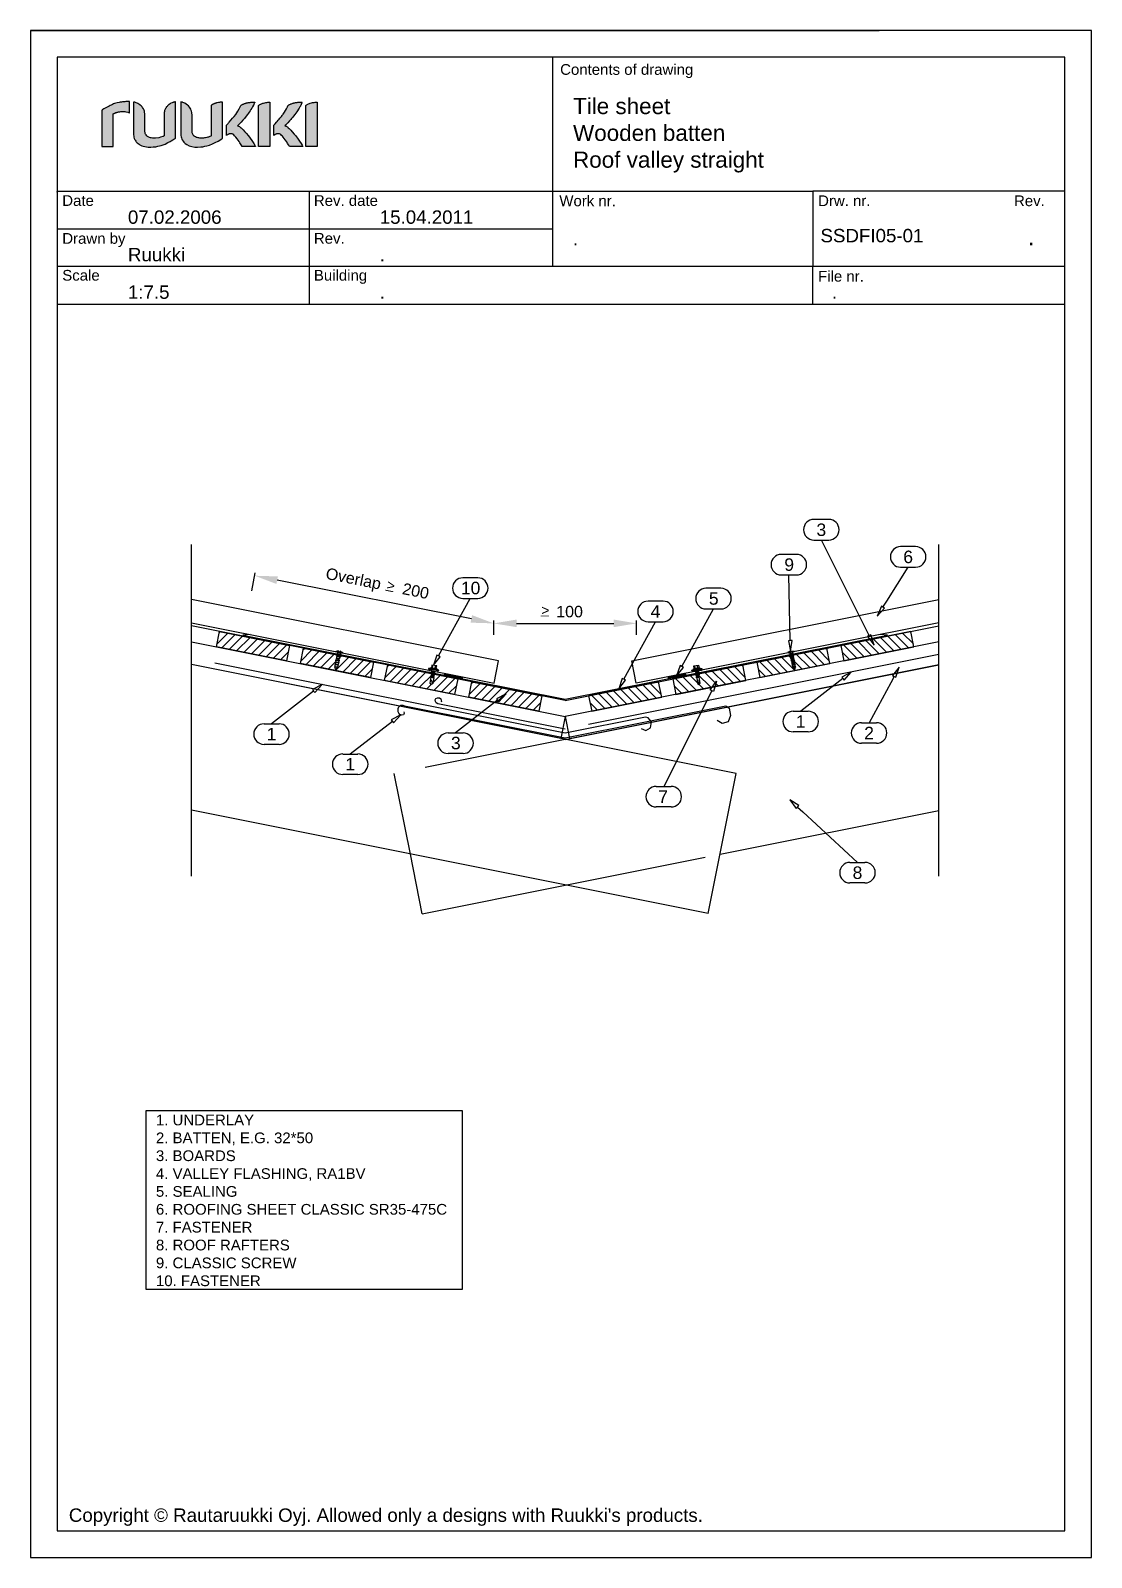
# Model space of a CAD drawing. Extents: x 2509 to 12199, y -2580 to 855.
# Drawn here: x 10714 to 12199, y -1282 to 855 of the extents above; entities that cross this region are included whole.
import ezdxf
from ezdxf.enums import TextEntityAlignment as Align

# ---------------------------------------------------------------- set-up
doc = ezdxf.new("R2010")
doc.units = 0
doc.header["$LTSCALE"] = 50
doc.header["$PDSIZE"] = 50
for name, pattern in [('KEEL', [1, 0.5, -0.5]), ('KL', [4, 2, -2]), ('PKL', [7, 3, -2, 0, -2])]:
    doc.linetypes.add(name, pattern=pattern)
doc.layers.get('0').update_dxf_attribs({"color": 1, "linetype": 'CONTINUOUS', "plot": 0})
doc.layers.add('MUOTO', color=3, linetype='CONTINUOUS')
doc.layers.add('RUUKKI', color=7, linetype='CONTINUOUS')
doc.styles.add('arial', font='ARIAL.TTF')

# ---------------------------------------------------------------- blocks, each defined once
blk = doc.blocks.new('A$C454D393C')
at = {"layer": 'RUUKKI', "color": 5}
for p, q in [((523, 191.6), (1046, 296.2)), ((739.7, 31), (1046, 92.2)), ((323, -52.4), (306.3, 31)), ((323, -52.4), (523, -12.4))]:
    blk.add_line(p, q, dxfattribs=at)
at = {"layer": 'RUUKKI', "color": 5, "linetype": 'KL', "ltscale": 2}
for p, q in [((523, 191.6), (283.8, 143.7)), ((306.3, 31), (283.8, 143.7)), ((523, -12.4), (739.7, 31))]:
    blk.add_line(p, q, dxfattribs=at)
blk = doc.blocks.new('A$C740C524E')
at = {"layer": 'RUUKKI', "color": 5}
for p, q in [((439.2, 196.1), (-323, 348.6)), ((400, 0), (439.2, 196.1)), ((400, 0), (-323, 144.6))]:
    blk.add_line(p, q, dxfattribs=at)
blk = doc.blocks.new('A$C3F064611')
at = {"layer": 'RUUKKI', "color": 5}
for p, q in [((523, 340.6), (0, 236)), ((6.2, 205.2), (523, 308.6)), ((0, 236), (6.2, 205.2))]:
    blk.add_line(p, q, dxfattribs=at)
blk = doc.blocks.new('A$C4900078B')
at = {"layer": 'RUUKKI', "color": 2}
for p, q in [((-135.1, 27), (-130.8, 48.6)), ((-130.8, 48.6), (-32.8, 29)), ((-37.1, 7.4), (-135.1, 27)), ((-32.8, 29), (-37.1, 7.4))]:
    blk.add_line(p, q, dxfattribs=at)
at = {"layer": 'RUUKKI', "color": 1}
for p, q in [((-134.3, 31), (-119.1, 46.3)), ((-131.2, 46.5), (-129.4, 48.3)), ((-127.5, 25.5), (-108.8, 44.2)), ((-117.2, 23.4), (-98.5, 42.1)), ((-106.9, 21.4), (-88.2, 40.1)), ((-96.6, 19.3), (-77.9, 38)), ((-86.3, 17.3), (-67.6, 35.9)), ((-75.9, 15.2), (-57.3, 33.9)), ((-65.6, 13.1), (-46.9, 31.8)), ((-55.3, 11.1), (-36.6, 29.8)), ((-45, 9), (-34.7, 19.3))]:
    blk.add_line(p, q, dxfattribs=at)
blk = doc.blocks.new('A$C5D5C637A')
at = {"layer": 'RUUKKI', "color": 3}
for p, q in [((-964.1, -126.2), (-974.1, -126.8)), ((-974.1, -126.8), (-523, -216.8)), ((-523, -216.8), (-71.9, -126.8)), ((-71.9, -126.8), (-81.9, -126.2))]:
    blk.add_line(p, q, dxfattribs=at)
blk = doc.blocks.new('A$C5463062A')
at = {"layer": 'RUUKKI', "color": 2}
for p, q in [((-756.6, 234.8), (-755.8, 237.3)), ((-755.8, 237.3), (-755.1, 238.3)), ((-755.1, 238.3), (-753.3, 239.4)), ((-753.3, 239.4), (-752.6, 239.7)), ((-752.6, 239.7), (-750.3, 239.5)), ((-750.3, 239.5), (-748, 238.6)), ((-748, 238.6), (-523, 193.6)), ((-523, 193.6), (-298, 238.6)), ((-298, 238.6), (-293.4, 235.3)), ((-293.4, 235.3), (-291.8, 225.1)), ((-757, 232.3), (-756.6, 234.8)), ((-756.7, 230.1), (-757, 232.3)), ((-755.8, 228.2), (-756.7, 230.1)), ((-754.3, 226.4), (-755.8, 228.2)), ((-751.9, 225.6), (-754.3, 226.4)), ((-749.5, 225.8), (-751.9, 225.6)), ((-748.8, 226.8), (-749.5, 225.8)), ((-749, 230.1), (-748.5, 228.4)), ((-748.5, 228.4), (-748.8, 226.8)), ((-303.2, 213.7), (-310.1, 218.2)), ((-295.1, 216.3), (-303.2, 213.7)), ((-291.8, 225.1), (-295.1, 216.3))]:
    blk.add_line(p, q, dxfattribs=at)
blk = doc.blocks.new('A$C60457305')
at = {"layer": 'RUUKKI', "color": 2, "linetype": 'KEEL', "ltscale": 20}
for p, q in [((522.9, 200.2), (0, 304.8)), ((635.4, 222.7), (522.9, 200.2)), ((639.3, 221.9), (635.4, 222.7)), ((643.7, 216.4), (639.3, 221.9)), ((642.5, 207.7), (643.7, 216.4)), ((629.1, 207), (635.8, 204.1)), ((635.8, 204.1), (642.5, 207.7))]:
    blk.add_line(p, q, dxfattribs=at)
blk = doc.blocks.new('A$C7653764A')
at = {"layer": 'RUUKKI', "color": 2, "linetype": 'KEEL', "ltscale": 20}
for p, q in [((1046, 310.3), (523.1, 205.7)), ((341, 246.8), (341.8, 249)), ((341.5, 244.6), (341, 246.8)), ((341, 246.8), (341, 246.8)), ((342.5, 242.9), (341.5, 244.6)), ((341.5, 244.6), (341.5, 244.6)), ((341.5, 244.6), (341.5, 244.6)), ((341.5, 244.6), (341.5, 244.6)), ((341.8, 249), (344.3, 250)), ((344.8, 241.4), (342.5, 242.9)), ((344.3, 250), (347, 249.8)), ((523.1, 205.7), (344.8, 241.4)), ((347, 249.8), (348.7, 248.2)), ((348.7, 248.2), (349.5, 246.4)), ((349.6, 244.8), (348.9, 244.3)), ((349.5, 246.4), (349.5, 246.4)), ((349.5, 246.4), (349.6, 244.8))]:
    blk.add_line(p, q, dxfattribs=at)
blk = doc.blocks.new('ruukki_dwg')
at = {"layer": 'RUUKKI'}
for points in [[(-27.9, 99.7), (-27.9, 57.3), (-14.6, 57.3), (-14.6, 95.4), (-14, 95.7), (-13.7, 95.9), (-13.4, 96), (-13.1, 96.2), (-12.8, 96.3), (-12.5, 96.4), (-12.1, 96.6), (-11.5, 96.8), (-11.1, 96.9), (-10.8, 97), (-10.4, 97.1), (-10.1, 97.2), (-9.8, 97.3), (-9.1, 97.5), (-8.4, 97.6), (-7.4, 97.8), (-6.7, 97.9), (-5.8, 98.1), (-4.9, 98.1), (-3.3, 98.1), (-1.1, 98), (0.3, 97.8), (2.3, 97.3), (3.8, 96.6), (4.2, 96.4), (4.3, 96.4), (4.4, 96.4), (4.4, 96.4), (4.4, 109.6), (4.2, 109.7), (3.9, 109.7), (3.7, 109.7), (2.4, 109.7), (1.3, 109.7), (0.1, 109.7), (-1, 109.6), (-2.1, 109.5), (-3.6, 109.4), (-5.1, 109.2), (-6.5, 109), (-7.8, 108.8), (-9.9, 108.3), (-11.5, 107.8), (-13, 107.3), (-14.2, 106.9), (-15.4, 106.4), (-16.9, 105.7), (-18.1, 105.2), (-19.4, 104.5), (-23, 102.6), (-25.5, 101.1), (-26.5, 100.5), (-27.3, 100), (-27.6, 99.9), (-27.9, 99.7)], [(9.1, 109.3), (9.1, 72.2), (9.1, 70.8), (9.3, 69.4), (9.6, 68.1), (10, 66.9), (10.3, 66.1), (10.7, 65.4), (11.1, 64.6), (11.8, 63.6), (12.3, 63), (13.4, 61.8), (14.3, 61), (15.6, 60.1), (16.6, 59.4), (18.1, 58.7), (18.9, 58.3), (20.4, 57.8), (22.1, 57.3), (24.2, 56.9), (26.3, 56.7), (29.3, 56.7), (32, 56.9), (35, 57.2), (37.3, 57.6), (41.4, 58.6), (45.8, 60.2), (49.1, 61.9), (51.7, 63.3), (53, 64), (54.8, 65.1), (56, 65.8), (56.9, 66.4), (57.6, 66.9), (57.8, 67), (57.8, 88.2), (57.8, 109.5), (57.1, 109.3), (56.5, 109.1), (55.8, 108.9), (55.5, 108.8), (54.8, 108.6), (53.9, 108.2), (52.7, 107.7), (51.6, 107), (50.5, 106.3), (49.9, 105.9), (49.2, 105.2), (48.7, 104.8), (48.1, 104.1), (47.6, 103.6), (47.2, 103.1), (46.9, 102.5), (46.5, 102), (46.3, 101.7), (45.9, 100.8), (45.3, 99.2), (45, 98.2), (44.8, 97.1), (44.6, 96), (44.6, 95.3), (44.6, 94.5), (44.6, 69.8), (43.4, 69.2), (42.1, 68.7), (40.4, 68.1), (38.4, 67.6), (34.6, 67.1), (33.3, 67.1), (31.3, 67.2), (29.8, 67.4), (28.7, 67.6), (27.7, 67.9), (26.7, 68.3), (25.4, 69), (24.6, 69.8), (23.7, 70.9), (23.2, 71.7), (22.8, 72.7), (22.5, 73.7), (22.4, 74.3), (22.3, 74.9), (22.3, 75.6), (22.3, 76.2), (22.3, 76.6), (22.3, 94.3), (22.2, 95.5), (22, 97.3), (21.7, 98.4), (21.3, 99.7), (20.6, 101.2), (19.6, 102.9), (19, 103.7), (18.6, 104.1), (17.9, 104.9), (16.9, 105.7), (16.4, 106.1), (15.3, 106.8), (14.1, 107.5), (13.2, 107.9), (12.3, 108.3), (11.4, 108.7), (10.7, 108.9), (10.1, 109.1), (9.7, 109.1), (9.4, 109.2), (9.1, 109.3)], [(64, 109.5), (64, 72.2), (64, 71.3), (64.1, 70.3), (64.4, 68.5), (64.8, 67.3), (65.2, 66.1), (65.8, 65), (66.7, 63.6), (67.7, 62.4), (69.2, 61), (71.2, 59.6), (73.8, 58.3), (77, 57.3), (80.3, 56.8), (83.6, 56.7), (87.5, 56.9), (89.9, 57.2), (92.2, 57.6), (94.3, 58.1), (95.9, 58.5), (97.4, 59), (101, 60.4), (104.3, 62), (107.6, 63.8), (110.6, 65.7), (112.6, 67), (112.6, 109.2), (112.2, 109.2), (111.7, 109.1), (111.2, 109.1), (110.8, 109.1), (110.1, 109), (109.1, 108.8), (108.6, 108.7), (108.1, 108.6), (106.5, 108.2), (105.8, 108.1), (105.1, 107.9), (104.5, 107.7), (104.2, 107.6), (104, 107.5), (103.4, 107.3), (103.1, 107.2), (102.6, 107), (102.2, 106.8), (101.7, 106.6), (100.8, 106.1), (100.3, 105.8), (100, 105.6), (99.7, 105.5), (99.5, 105.3), (99.5, 69.8), (98.9, 69.5), (98, 69.1), (97.3, 68.8), (96.3, 68.4), (95.6, 68.2), (94.6, 67.9), (92.9, 67.5), (91.9, 67.3), (90.7, 67.2), (89.8, 67.1), (88.5, 67.1), (87.2, 67.1), (86.2, 67.2), (85.3, 67.3), (84.4, 67.4), (83.3, 67.7), (82.3, 68), (81.2, 68.5), (80.5, 68.9), (79.8, 69.4), (79.5, 69.7), (78.8, 70.4), (78.4, 71), (78, 71.9), (77.7, 72.6), (77.5, 73.2), (77.3, 74.3), (77.2, 75.2), (77.2, 76.2), (77.2, 76.5), (77.2, 94.5), (77.1, 95.3), (77, 96.8), (76.6, 98.5), (76.3, 99.5), (75.8, 100.8), (75.2, 102), (74.3, 103.3), (73.2, 104.6), (72, 105.7), (70.5, 106.8), (69, 107.7), (67.8, 108.2), (66.6, 108.7), (66, 108.9), (65.3, 109.1), (64.3, 109.4), (64, 109.5)], [(117.3, 82.4), (118, 83.1), (119.1, 84.2), (119.7, 84.9), (120.6, 85.9), (122.5, 88), (124.5, 90.3), (126.3, 92.5), (128, 94.7), (130.5, 98.7), (132, 101.2), (132.9, 103), (133.5, 104.2), (134, 105.3), (134.3, 105.5), (134.8, 105.8), (135.3, 106), (135.9, 106.4), (136.4, 106.6), (137, 106.8), (137.6, 107.1), (138.3, 107.4), (138.7, 107.5), (139, 107.6), (139.5, 107.7), (139.9, 107.9), (140.3, 108), (140.8, 108.1), (141.2, 108.2), (141.7, 108.3), (142.7, 108.5), (143.4, 108.7), (144.2, 108.8), (144.9, 108.8), (145.6, 108.9), (146.3, 109), (148.5, 109.1), (149.8, 109.2), (150.1, 109.2), (150.3, 109.2), (150.3, 109), (150.2, 108.8), (150, 108.3), (149.6, 107.4), (149.3, 106.7), (149, 106), (148.8, 105.7), (147.6, 103.4), (146.8, 101.9), (145.8, 100.3), (145, 99), (143.9, 97.4), (143.1, 96.4), (141.9, 94.7), (139.2, 91.3), (138.1, 89.9), (137.4, 89.1), (136.4, 87.9), (134.3, 85.6), (133.2, 84.5), (132.2, 83.5), (130.8, 82.1), (130.2, 81.6), (130.6, 81.5), (131.4, 81.2), (131.7, 81), (132.4, 80.6), (133.4, 79.9), (134.2, 79.3), (134.4, 79.1), (135.6, 78), (136.6, 76.9), (138.7, 74.6), (140.3, 72.8), (142.9, 69.7), (144.8, 67.1), (146.8, 64.2), (149.1, 60.8), (149.4, 60.4), (150, 59.3), (150.4, 58.6), (150.9, 57.8), (151, 57.5), (151.1, 57.3), (135.7, 57.3), (134.4, 59.4), (132.9, 61.8), (132, 63.2), (129.7, 66.4), (128.3, 68.2), (126.8, 69.9), (125.7, 71), (124.9, 71.6), (124.4, 71.9), (124.1, 72), (123.9, 72.1), (123.8, 72.2), (123.5, 72.2), (123.2, 72.3), (123, 72.3), (122.8, 72.3), (122.6, 72.3), (122.1, 72.3), (121.9, 72.3), (121.6, 72.2), (121.1, 72.1), (120.8, 72), (120.5, 72), (120.4, 71.9), (120.1, 71.8), (119.8, 71.7), (119.6, 71.6), (119.3, 71.5), (119, 71.3), (118.8, 71.2), (118.5, 71), (118.3, 70.9), (117.8, 70.6), (117.8, 70.6), (117.7, 70.5), (117.5, 70.5), (117.3, 70.3), (117.3, 82.4)], [(154.5, 105.3), (155, 105.6), (155.6, 106), (156.2, 106.3), (156.8, 106.6), (157.2, 106.8), (158.7, 107.4), (159.6, 107.7), (160.5, 108), (161.9, 108.3), (163.1, 108.6), (164.2, 108.8), (165.4, 109), (166.6, 109.1), (167.1, 109.1), (167.7, 109.2), (167.7, 57.3), (154.5, 57.3), (154.5, 105.3)], [(172.4, 82.4), (173.8, 83.9), (175.4, 85.6), (176.3, 86.7), (177.5, 88), (178.6, 89.1), (179.6, 90.3), (180.5, 91.4), (181.3, 92.5), (182.1, 93.5), (182.7, 94.3), (183.2, 95), (184.8, 97.4), (186, 99.3), (187, 101.2), (188.3, 103.6), (188.8, 104.8), (189.1, 105.3), (189.2, 105.4), (189.5, 105.6), (189.7, 105.7), (190, 105.9), (190.5, 106.2), (191.2, 106.5), (191.7, 106.7), (192.3, 107), (193, 107.2), (193.7, 107.5), (194.5, 107.7), (194.9, 107.9), (195.4, 108), (195.8, 108.1), (196.3, 108.2), (196.8, 108.3), (197.8, 108.5), (198.5, 108.7), (199.6, 108.8), (200.3, 108.9), (201, 108.9), (201.4, 109), (202.4, 109), (203.6, 109.1), (204, 109.1), (204.8, 109.2), (205.2, 109.2), (205.4, 109.2), (205.3, 109), (205.3, 109), (205.2, 108.8), (205.1, 108.5), (205, 108.3), (204.9, 108), (204.8, 107.7), (204.7, 107.4), (204.5, 107.1), (204.4, 106.7), (204.2, 106.4), (203.7, 105.3), (203.5, 104.9), (203.3, 104.5), (203.1, 104.1), (203, 103.9), (202.8, 103.6), (202.4, 102.8), (202, 102.2), (201.3, 101), (200, 99), (199.2, 97.8), (198.2, 96.4), (196.9, 94.7), (195.5, 92.8), (194.3, 91.3), (193.1, 89.9), (192.1, 88.7), (190.8, 87.2), (188.8, 85.1), (187.8, 84), (186.3, 82.6), (185.8, 82.1), (185.3, 81.6), (186, 81.4), (186.6, 81.1), (187, 81), (187.5, 80.6), (188, 80.2), (188.6, 79.8), (189.2, 79.3), (190.1, 78.4), (192.1, 76.5), (193.8, 74.6), (196.1, 71.9), (197.9, 69.7), (200.7, 65.8), (202.4, 63.5), (204.2, 60.8), (205.3, 58.9), (206.2, 57.3), (190.8, 57.3), (189.9, 58.8), (188.5, 61), (187.4, 62.7), (185.8, 65.1), (184.4, 66.9), (183.4, 68.2), (182.4, 69.3), (181.3, 70.4), (180.4, 71.3), (179.8, 71.8), (179.2, 72), (178.6, 72.2), (178, 72.3), (177.6, 72.3), (176.9, 72.3), (176.4, 72.2), (175.7, 72), (175.1, 71.8), (174.7, 71.6), (174.1, 71.3), (173.5, 71), (173.1, 70.8), (172.7, 70.5), (172.4, 70.4), (172.4, 70.3), (172.4, 82.4)], [(209.6, 105.3), (210.1, 105.6), (210.7, 106), (211.3, 106.3), (211.9, 106.6), (212.8, 107), (213.8, 107.4), (214.7, 107.7), (216.3, 108.2), (217.6, 108.5), (219.3, 108.8), (220.5, 109), (221.5, 109.1), (222.4, 109.1), (222.8, 109.2), (222.8, 57.3), (209.6, 57.3), (209.6, 105.3)]]:
    blk.add_lwpolyline(points, dxfattribs=at)
blk = doc.blocks.new('ruukkidwg')
at = {"layer": 'MUOTO', "ltscale": 70, "xscale": 6.199999999999818, "yscale": 6.199999999999818, "zscale": 6.2}
blk.add_blockref('ruukki_dwg', (270, -306), dxfattribs=at)
blk = doc.blocks.new('A$C34496594')
at = {"layer": 'RUUKKI', "color": 7}
for p, q in [((-93.2, 313.8), (-523, 399.7)), ((-523, 367.1), (-99.5, 282.4)), ((-99.5, 282.4), (-93.2, 313.8))]:
    blk.add_line(p, q, dxfattribs=at)
blk = doc.blocks.new('A$C5AF53F58')
at = {"layer": 'RUUKKI', "color": 6}
for p, q in [((-345.5, 98.1), (-340.5, 123.1)), ((-38.1, 58.8), (-309.9, 113)), ((-6.8, 36.6), (-6.8, 56.5)), ((25.2, 52.5), (161.2, 52.5)), ((193.2, 36.6), (193.2, 56.5))]:
    blk.add_line(p, q, dxfattribs=at)
for points in [[(-308.9, 118.2), (-311, 107.7), (-341.3, 119.2)], [(-37.1, 64), (-39.2, 53.5), (-6.8, 52.5)], [(25.2, 57.8), (25.2, 47.2), (-6.8, 52.5)], [(161.2, 57.8), (161.2, 47.2), (193.2, 52.5)]]:
    blk.add_solid(points, dxfattribs=at)
at = {"layer": 'RUUKKI', "color": 2, "insert": (-170, 106.2), "char_height": 16, "attachment_point": 5, "rotation": 348.7215, "style": 'arial'}
blk.add_mtext('Overlap     200', dxfattribs=at)
at = {"layer": 'RUUKKI', "char_height": 14, "attachment_point": 1, "rotation": 348.7215, "style": 'arial'}
for s, insert, width in [('{\\C2;>}', (-154.9, 113.7), 111.682), ('{\\C2;_}', (-154.9, 116), 110.91)]:
    blk.add_mtext(s, dxfattribs=dict(at, insert=insert, width=width))
at = {"layer": 'RUUKKI', "char_height": 14, "attachment_point": 1, "style": 'arial'}
for s, insert, width in [('{\\C2;>}', (59.8, 78), 111.682), ('{\\C2;_}', (59.4, 80.2), 110.91)]:
    blk.add_mtext(s, dxfattribs=dict(at, insert=insert, width=width))
at = {"layer": 'RUUKKI', "color": 2, "insert": (93.2, 68.9), "char_height": 16, "attachment_point": 5, "style": 'arial'}
blk.add_mtext('  100', dxfattribs=at)
blk = doc.blocks.new('A$C739F5033')
at = {"layer": 'RUUKKI', "color": 1}
for p, q in [((44.8, 8.5), (44.5, 8.1)), ((53.4, 8.1), (44.5, 8.1)), ((44.5, 8.1), (44.5, 7.8)), ((44.5, 7.8), (44.5, 7.5)), ((44.5, 7.5), (44.6, 7.2)), ((44.6, 7.2), (44.9, 6.9)), ((45, 8.7), (44.8, 8.5)), ((44.9, 6.9), (45.1, 6.7)), ((45.4, 8.9), (45, 8.7)), ((45.1, 6.7), (45.3, 6.7)), ((46.4, 6.7), (45.2, 6.7)), ((45.3, 6.7), (45.5, 6.6)), ((67.8, 13.4), (45.4, 8.9)), ((45.5, 6.6), (45.7, 6.6)), ((45.7, 6.6), (45.8, 6.6)), ((45.8, 6.6), (68.2, 11)), ((60.4, 9.5), (48.3, 9.5)), ((67.4, 10.9), (55.3, 10.9)), ((69.3, 12.3), (62.3, 12.3)), ((68.2, 13.4), (67.8, 13.4)), ((68.6, 13.3), (68.2, 13.4)), ((68.2, 11), (68.5, 11.1)), ((68.5, 11.1), (68.9, 11.3)), ((68.9, 13.1), (68.6, 13.3)), ((69.1, 12.9), (68.9, 13.1)), ((68.9, 11.3), (69, 11.5)), ((69, 11.5), (69.2, 11.7)), ((69.3, 12.6), (69.1, 12.9)), ((69.2, 11.7), (69.3, 12)), ((69.3, 12.3), (69.3, 12.6)), ((69.3, 12), (69.3, 12.3))]:
    blk.add_line(p, q, dxfattribs=at)
blk = doc.blocks.new('A$C0A0272A6')
at = {"layer": 'RUUKKI', "color": 1}
for p, q in [((222.2, 6.8), (221.8, 9)), ((222.8, 3.8), (222.4, 6)), ((223.4, 0.8), (223, 3)), ((226, 7), (225.6, 9.2)), ((226.6, 4), (226.2, 6.2)), ((227.2, 1), (226.8, 3.2))]:
    blk.add_line(p, q, dxfattribs=at)
for points in [[(227.3, 13.8), (218.5, 12.1), (218.7, 11.1), (227.5, 12.9)], [(221, 9.4), (221.6, 9), (225.8, 9.2), (226.3, 9.6), (225.6, 10), (221.4, 9.8)], [(221.6, 6.4), (222.2, 6), (226.4, 6.2), (226.9, 6.7), (226.2, 7), (222, 6.8)], [(222.2, 3.4), (222.8, 3), (227, 3.2), (227.5, 3.7), (226.8, 4), (222.6, 3.8)], [(222.8, 0.4), (223.4, 0), (227.6, 0.2), (228.1, 0.7), (227.4, 1.1), (223.2, 0.8)], [(223.4, -2.6), (224, -3), (228.2, -2.8), (228.7, -2.3), (228, -1.9), (223.8, -2.2)], [(224, -5.6), (224.6, -6), (228.8, -5.7), (229.3, -5.3), (228.6, -4.9), (224.4, -5.2)], [(224.6, -8.6), (225.1, -9), (229.3, -8.7), (229.8, -8.3), (229.1, -7.9), (225, -8.1)], [(226.7, -11.5), (227.1, -11.8), (228.4, -11.7), (228.8, -11.4), (228.3, -11.1), (227, -11.2)]]:
    blk.add_lwpolyline(points, close=True, dxfattribs=at)
for points in [[(219.7, 12.3, -0.08871), (221.9, 13.4), (222.2, 12.8)], [(221.6, 9.8), (221.4, 10.6, 0.414214), (220.3, 11.4)], [(223.6, 13.1), (223.7, 13.8, -0.08871), (226.2, 13.6, -0.082321)], [(225.4, 10), (225.2, 11.4, -0.414214), (226, 12.6)], [(224.7, -6), (224.9, -6.8, 0.035659), (225.3, -8.1, 0.035659)], [(225.6, -8.9, 0.053388), (226.7, -10.8), (227, -11.2)], [(228.3, -11.1), (228.5, -10.4, 0.041911), (228.8, -8.8)], [(228.8, -7.9, 0.048189), (228.6, -6), (228.6, -5.7)]]:
    blk.add_lwpolyline(points, format="xyb", dxfattribs=at)
for points in [[(223, 2.9), (223, 3)], [(223.6, 0), (224, -2.2)], [(226.8, 3.2), (226.8, 3.1)], [(227.8, -1.9), (227.4, 0.2)], [(224.2, -3), (224.6, -5.1)], [(224.7, -6), (224.9, -6.8)], [(227.4, -11.7), (228, -12.5)], [(228.4, -4.9), (228, -2.8)], [(228, -12.5), (228.2, -11.7)], [(228.6, -6), (228.6, -5.7)]]:
    blk.add_lwpolyline(points, dxfattribs=at)
blk = doc.blocks.new('A$C6577715D')
at = {"layer": 'RUUKKI', "color": 1}
for p, q in [((36.3, 1.2), (30.9, 1.2)), ((36.4, 1.9), (37, 5.7)), ((45.2, -1), (40.1, 0.6)), ((40.2, 1.3), (40.8, 5.1)), ((34.6, -9.9), (34.7, -9.1)), ((34.8, -8.4), (34.9, -7.6)), ((35.1, -6.9), (35.2, -6.1)), ((35.3, -5.4), (35.4, -4.6)), ((35.5, -3.9), (35.6, -3.1)), ((35.7, -2.4), (35.8, -2.2)), ((38.3, -11), (38.4, -10.3)), ((38.5, -9.5), (38.6, -8.7)), ((38.7, -8), (38.9, -7.2)), ((39, -6.5), (39.1, -5.7)), ((39.2, -5), (39.3, -4.2)), ((39.4, -3.5), (39.5, -2.8))]:
    blk.add_line(p, q, dxfattribs=at)
for points in [[(45.1, -1.7), (45.2, -1), (30.9, 1.2), (30.8, 0.5)], [(44.1, -3.5), (44.3, -1.6), (31.5, 0.4), (31.3, -1.5)], [(42.7, 0.2), (42.8, 0.9), (33.8, 2.3), (33.7, 1.6)], [(41.7, 1.1), (42.3, 4.9), (35.5, 5.9), (34.9, 2.2)], [(38.7, -11.5), (38.3, -11), (34.6, -9.9), (34, -10.1), (34.5, -10.7), (38.2, -11.8)], [(38.9, -10), (38.5, -9.5), (34.8, -8.4), (34.3, -8.6), (34.7, -9.1), (38.4, -10.3)], [(39.1, -8.5), (38.7, -8), (35.1, -6.9), (34.5, -7.1), (34.9, -7.6), (38.6, -8.7)], [(39.4, -7), (39, -6.5), (35.3, -5.4), (34.7, -5.6), (35.2, -6.1), (38.9, -7.2)], [(39.6, -5.5), (39.2, -5), (35.5, -3.9), (34.9, -4.1), (35.4, -4.6), (39.1, -5.7)], [(39.8, -4), (39.4, -3.5), (35.7, -2.4), (35.2, -2.6), (35.6, -3.1), (39.3, -4.2)]]:
    blk.add_lwpolyline(points, close=True, dxfattribs=at)
for points in [[(38.2, -11.8), (36.9, -19.7), (34.8, -21.3), (33.2, -19.1), (34.5, -10.7)], [(33.6, -16.5), (34.3, -14.7), (35.2, -15.7), (35.8, -19.8), (36.8, -19.8)], [(34.6, -9.9), (34.6, -9.8)], [(38.3, -10.9), (38.3, -11)]]:
    blk.add_lwpolyline(points, dxfattribs=at)

msp = doc.modelspace()

# ---------------------------------------------------------------- hatches: boundary and pattern name
at = {"layer": 'RUUKKI'}
h = msp.add_hatch(color=256, dxfattribs=at)
h.paths.add_polyline_path([(10813.7, 743.5), (10813.7, 692.5), (10829.6, 692.5), (10829.6, 738.4), (10830.3, 738.7), (10830.7, 738.9), (10831.1, 739.1), (10831.5, 739.2), (10831.8, 739.4), (10832.2, 739.6), (10832.6, 739.7), (10833.4, 740), (10833.8, 740.1), (10834.3, 740.3), (10834.7, 740.4), (10835.1, 740.5), (10835.5, 740.6), (10836.3, 740.8), (10837.1, 741), (10838.3, 741.3), (10839.1, 741.4), (10840.3, 741.5), (10841.3, 741.6), (10843.2, 741.6), (10845.8, 741.5), (10847.5, 741.3), (10850, 740.6), (10851.8, 739.8), (10852.3, 739.5), (10852.4, 739.5), (10852.5, 739.5), (10852.5, 739.5), (10852.5, 755.4), (10852.2, 755.5), (10851.9, 755.5), (10851.6, 755.5), (10850.1, 755.5), (10848.7, 755.5), (10847.4, 755.5), (10846, 755.4), (10844.7, 755.3), (10842.9, 755.2), (10841.1, 754.9), (10839.4, 754.7), (10837.8, 754.4), (10835.3, 753.8), (10833.4, 753.2), (10831.5, 752.6), (10830.2, 752.1), (10828.7, 751.6), (10826.9, 750.8), (10825.5, 750.1), (10823.8, 749.3), (10819.6, 746.9), (10816.5, 745.2), (10815.3, 744.5), (10814.3, 743.9), (10814, 743.7)])
h.paths.add_polyline_path([(10858.1, 755), (10858.1, 710.5), (10858.2, 708.7), (10858.4, 707.1), (10858.8, 705.5), (10859.2, 704), (10859.6, 703.1), (10860.1, 702.2), (10860.5, 701.3), (10861.4, 700.1), (10862, 699.4), (10863.3, 697.9), (10864.4, 697), (10865.9, 695.8), (10867.2, 695.1), (10869, 694.2), (10869.9, 693.8), (10871.8, 693.1), (10873.7, 692.6), (10876.2, 692.1), (10878.8, 691.8), (10882.4, 691.8), (10885.7, 692), (10889.3, 692.4), (10892.1, 692.9), (10897, 694.1), (10902.2, 696.1), (10906.2, 698), (10909.3, 699.7), (10910.9, 700.6), (10913.1, 701.9), (10914.5, 702.8), (10915.6, 703.5), (10916.4, 704), (10916.7, 704.2), (10916.7, 729.7), (10916.7, 755.2), (10915.9, 755), (10915.1, 754.8), (10914.3, 754.6), (10913.9, 754.4), (10913.1, 754.2), (10912, 753.7), (10910.6, 753.1), (10909.2, 752.3), (10907.9, 751.4), (10907.3, 750.9), (10906.4, 750.2), (10905.8, 749.6), (10905, 748.8), (10904.5, 748.2), (10904, 747.6), (10903.6, 746.9), (10903.1, 746.2), (10902.9, 745.9), (10902.4, 744.8), (10901.6, 742.9), (10901.3, 741.7), (10901, 740.4), (10900.9, 739.1), (10900.8, 738.2), (10900.8, 737.2), (10900.8, 707.5), (10899.4, 706.8), (10897.8, 706.2), (10895.8, 705.5), (10893.3, 704.9), (10888.8, 704.3), (10887.2, 704.3), (10884.8, 704.4), (10883, 704.6), (10881.7, 704.9), (10880.5, 705.3), (10879.3, 705.7), (10877.8, 706.6), (10876.7, 707.5), (10875.7, 708.8), (10875.1, 709.9), (10874.6, 711), (10874.3, 712.3), (10874.2, 713), (10874.1, 713.7), (10874, 714.5), (10874, 715.3), (10874, 715.7), (10874, 737), (10873.9, 738.4), (10873.6, 740.6), (10873.3, 741.9), (10872.8, 743.5), (10872, 745.3), (10870.8, 747.3), (10870, 748.3), (10869.5, 748.8), (10868.7, 749.7), (10867.5, 750.7), (10866.9, 751.2), (10865.6, 752.1), (10864.2, 752.9), (10863.1, 753.4), (10862, 753.9), (10860.9, 754.3), (10860.1, 754.5), (10859.3, 754.7), (10858.9, 754.8), (10858.5, 754.9)])
h.paths.add_polyline_path([(10924.1, 755.2), (10924.1, 710.5), (10924.1, 709.3), (10924.2, 708.2), (10924.6, 706), (10925.1, 704.5), (10925.6, 703.1), (10926.3, 701.8), (10927.4, 700.1), (10928.6, 698.6), (10930.4, 697), (10932.8, 695.3), (10935.9, 693.8), (10939.7, 692.6), (10943.8, 691.9), (10947.8, 691.8), (10952.4, 692.1), (10955.3, 692.4), (10958.1, 692.9), (10960.6, 693.4), (10962.5, 694), (10964.4, 694.6), (10968.6, 696.2), (10972.6, 698.2), (10976.6, 700.4), (10980.2, 702.6), (10982.6, 704.2), (10982.6, 754.9), (10982, 754.9), (10981.5, 754.8), (10980.8, 754.8), (10980.5, 754.7), (10979.5, 754.6), (10978.4, 754.4), (10977.8, 754.3), (10977.1, 754.2), (10975.2, 753.8), (10974.4, 753.6), (10973.6, 753.3), (10972.9, 753.1), (10972.5, 753), (10972.2, 752.9), (10971.5, 752.6), (10971.2, 752.5), (10970.6, 752.3), (10970, 752), (10969.5, 751.8), (10968.3, 751.2), (10967.8, 750.9), (10967.4, 750.6), (10967.1, 750.4), (10966.8, 750.2), (10966.8, 707.5), (10966.1, 707.2), (10965, 706.7), (10964.2, 706.3), (10963, 705.9), (10962.2, 705.6), (10961, 705.3), (10958.9, 704.8), (10957.7, 704.6), (10956.2, 704.4), (10955.1, 704.3), (10953.6, 704.3), (10952, 704.3), (10950.8, 704.4), (10949.7, 704.5), (10948.7, 704.7), (10947.4, 705), (10946.2, 705.4), (10944.8, 706), (10944, 706.4), (10943.1, 707.1), (10942.7, 707.5), (10942, 708.3), (10941.5, 709), (10941, 710.1), (10940.6, 711), (10940.4, 711.6), (10940.2, 712.9), (10940, 714), (10940, 715.2), (10940, 715.6), (10940, 737.2), (10939.9, 738.2), (10939.8, 740), (10939.3, 742.1), (10939, 743.3), (10938.4, 744.8), (10937.6, 746.2), (10936.5, 747.9), (10935.3, 749.3), (10933.8, 750.7), (10931.9, 752.1), (10930.2, 753.1), (10928.8, 753.7), (10927.3, 754.3), (10926.5, 754.6), (10925.7, 754.8), (10924.5, 755.1)])
h.paths.add_polyline_path([(10988.3, 722.7), (10989.1, 723.5), (10990.3, 724.9), (10991.1, 725.7), (10992.2, 726.9), (10994.4, 729.4), (10996.9, 732.2), (10999, 734.8), (11001.1, 737.5), (11004.1, 742.2), (11005.9, 745.3), (11007, 747.5), (11007.7, 748.9), (11008.3, 750.2), (11008.7, 750.5), (11009.2, 750.8), (11009.8, 751.1), (11010.6, 751.5), (11011.2, 751.8), (11011.9, 752.1), (11012.6, 752.4), (11013.5, 752.7), (11013.9, 752.8), (11014.4, 753), (11014.8, 753.2), (11015.3, 753.3), (11015.9, 753.5), (11016.4, 753.6), (11017, 753.7), (11017.6, 753.9), (11018.8, 754.1), (11019.6, 754.3), (11020.5, 754.4), (11021.4, 754.5), (11022.2, 754.6), (11023.1, 754.6), (11025.7, 754.8), (11027.3, 754.9), (11027.6, 754.9), (11027.9, 754.9), (11027.8, 754.6), (11027.8, 754.4), (11027.5, 753.8), (11027.1, 752.7), (11026.7, 751.9), (11026.3, 751.1), (11026.1, 750.6), (11024.7, 747.9), (11023.7, 746.2), (11022.5, 744.2), (11021.5, 742.6), (11020.2, 740.8), (11019.3, 739.5), (11017.8, 737.5), (11014.6, 733.4), (11013.2, 731.7), (11012.4, 730.7), (11011.2, 729.3), (11008.6, 726.6), (11007.3, 725.3), (11006.2, 724.1), (11004.4, 722.4), (11003.8, 721.7), (11004.2, 721.6), (11005.2, 721.3), (11005.6, 721.1), (11006.4, 720.6), (11007.5, 719.7), (11008.5, 718.9), (11008.8, 718.7), (11010.2, 717.4), (11011.4, 716.1), (11014, 713.4), (11015.9, 711.2), (11018.9, 707.4), (11021.3, 704.2), (11023.7, 700.8), (11026.5, 696.7), (11026.8, 696.2), (11027.6, 694.9), (11028, 694.1), (11028.6, 693.1), (11028.7, 692.8), (11028.9, 692.5), (11010.3, 692.5), (11008.8, 695.1), (11007, 697.9), (11005.9, 699.6), (11003.1, 703.5), (11001.5, 705.6), (10999.7, 707.6), (10998.3, 708.9), (10997.4, 709.7), (10996.7, 710.1), (10996.4, 710.2), (10996.1, 710.3), (10996, 710.4), (10995.7, 710.5), (10995.4, 710.5), (10995, 710.5), (10994.9, 710.5), (10994.5, 710.5), (10994, 710.5), (10993.7, 710.5), (10993.4, 710.5), (10992.8, 710.3), (10992.4, 710.3), (10992.1, 710.1), (10991.9, 710.1), (10991.6, 709.9), (10991.2, 709.8), (10991, 709.7), (10990.7, 709.5), (10990.3, 709.4), (10990, 709.2), (10989.7, 709), (10989.4, 708.9), (10988.9, 708.6), (10988.6, 708.4), (10988.5, 708.3), (10988.3, 708.2)])
h.paths.add_polyline_path([(11032.9, 750.2), (11033.6, 750.6), (11034.3, 751.1), (11034.9, 751.4), (11035.7, 751.8), (11036.2, 752), (11038, 752.8), (11039, 753.1), (11040.2, 753.5), (11041.8, 753.9), (11043.3, 754.2), (11044.5, 754.4), (11046.1, 754.6), (11047.5, 754.8), (11048.1, 754.8), (11048.8, 754.9), (11048.8, 692.5), (11032.9, 692.5)])
h.paths.add_polyline_path([(11054.4, 722.7), (11056.2, 724.5), (11058, 726.5), (11059.2, 727.8), (11060.6, 729.4), (11061.9, 730.8), (11063.1, 732.2), (11064.2, 733.6), (11065.2, 734.8), (11066.1, 736), (11066.9, 737), (11067.5, 737.9), (11069.4, 740.7), (11070.8, 743), (11072, 745.3), (11073.5, 748.2), (11074.2, 749.6), (11074.5, 750.2), (11074.7, 750.3), (11075.1, 750.6), (11075.2, 750.7), (11075.6, 750.9), (11076.2, 751.2), (11077.1, 751.7), (11077.7, 751.9), (11078.4, 752.2), (11079.2, 752.5), (11080.1, 752.8), (11081, 753.2), (11081.5, 753.3), (11082.1, 753.5), (11082.6, 753.6), (11083.2, 753.7), (11083.8, 753.9), (11085, 754.1), (11085.8, 754.3), (11087.1, 754.4), (11088, 754.5), (11088.8, 754.6), (11089.3, 754.6), (11090.5, 754.7), (11091.9, 754.8), (11092.5, 754.8), (11093.4, 754.9), (11093.8, 754.9), (11094.1, 754.9), (11094, 754.6), (11093.9, 754.4), (11093.8, 754.1), (11093.7, 753.8), (11093.5, 753.5), (11093.4, 753.1), (11093.2, 752.7), (11093.1, 752.4), (11092.9, 751.9), (11092.7, 751.5), (11092, 750.2), (11091.8, 749.8), (11091.6, 749.3), (11091.4, 748.8), (11091.2, 748.5), (11091, 748.2), (11090.5, 747.2), (11090.1, 746.5), (11089.2, 745), (11087.6, 742.6), (11086.7, 741.2), (11085.4, 739.5), (11084, 737.5), (11082.2, 735.1), (11080.7, 733.4), (11079.4, 731.7), (11078.1, 730.2), (11076.6, 728.5), (11074.2, 725.9), (11072.9, 724.7), (11071.2, 723), (11070.6, 722.4), (11069.9, 721.7), (11070.7, 721.5), (11071.5, 721.2), (11072, 721), (11072.6, 720.6), (11073.2, 720.1), (11073.9, 719.5), (11074.7, 718.9), (11075.8, 717.9), (11078.1, 715.6), (11080.2, 713.4), (11083, 710.1), (11085.1, 707.4), (11088.5, 702.8), (11090.5, 699.9), (11092.6, 696.7), (11094, 694.5), (11095.1, 692.5), (11076.5, 692.5), (11075.5, 694.3), (11073.8, 696.9), (11072.4, 699), (11070.5, 701.8), (11068.9, 704), (11067.7, 705.6), (11066.5, 706.9), (11065.2, 708.3), (11064.1, 709.3), (11063.3, 709.9), (11062.6, 710.2), (11061.9, 710.5), (11061.2, 710.5), (11060.7, 710.5), (11059.9, 710.5), (11059.3, 710.4), (11058.5, 710.2), (11057.7, 709.9), (11057.2, 709.7), (11056.5, 709.4), (11055.8, 709), (11055.3, 708.7), (11054.8, 708.4), (11054.5, 708.2), (11054.4, 708.2)])
h.paths.add_polyline_path([(11099.2, 750.2), (11099.8, 750.6), (11100.5, 751.1), (11101.2, 751.4), (11101.9, 751.8), (11103, 752.3), (11104.3, 752.8), (11105.3, 753.1), (11107.2, 753.7), (11108.8, 754), (11110.8, 754.4), (11112.3, 754.6), (11113.5, 754.8), (11114.6, 754.8), (11115.1, 754.9), (11115.1, 692.5), (11099.2, 692.5)])

# ---------------------------------------------------------------- linework, layer by layer
at = {"color": 2}
msp.add_line((10714, 855), (11902, 855), dxfattribs=at)
at = {"layer": 'RUUKKI', "color": 2}
for p, q in [((10751.5, 630), (11809, 630)), ((11104, 630), (11104, 471.9)), ((11445.3, 525), (11445.3, 630)), ((10751.5, 577.5), (11445.3, 577.5)), ((10751.5, 525), (11809, 525)), ((10751.5, 471.9), (12161.5, 471.9))]:
    msp.add_line(p, q, dxfattribs=at)
at = {"layer": 'RUUKKI', "color": 1}
for p, q in [((11831.4, 170.6), (11810.4, 170.6)), ((11810.4, 141.8), (11820.9, 141.8)), ((11887.9, 8.1), (11820.9, 141.8)), ((11820.9, 141.8), (11831.4, 141.8)), ((11952.9, 132.6), (11931.9, 132.6)), ((11785.9, 121.7), (11764.9, 121.7)), ((11340, 88.9), (11319, 88.9)), ((11764.9, 93), (11775.4, 93)), ((11777.5, 1.1), (11775.4, 93)), ((11775.4, 93), (11785.9, 93)), ((11912.6, 56.3), (11942.4, 103.9)), ((11931.9, 103.9), (11942.4, 103.9)), ((11942.4, 103.9), (11952.9, 103.9)), ((11680.4, 74.2), (11659.4, 74.2)), ((11285.2, -20.4), (11329.5, 60.1)), ((11319, 60.1), (11329.5, 60.1)), ((11329.5, 60.1), (11340, 60.1)), ((11599.3, 56.1), (11578.3, 56.1)), ((11625.6, -35.1), (11669.9, 45.4)), ((11659.4, 45.4), (11669.9, 45.4)), ((11669.9, 45.4), (11680.4, 45.4)), ((11904.9, 49.1), (11899.2, 35.2)), ((11899.2, 35.2), (11909.3, 46.3)), ((11907.2, 47.9), (11904.9, 49.1)), ((11907.2, 47.9), (11912.6, 56.3)), ((11909.3, 46.3), (11907.2, 47.9)), ((11544.5, -53.1), (11588.8, 27.4)), ((11578.3, 27.4), (11588.8, 27.4)), ((11588.8, 27.4), (11599.3, 27.4)), ((11777.5, 1.1), (11774.9, 0.8)), ((11774.9, 0.8), (11777.8, -13.9)), ((11780.1, 0.9), (11777.5, 1.1)), ((11777.8, -13.9), (11780.1, 0.9)), ((11887.9, 8.1), (11885.7, 6.7)), ((11885.7, 6.7), (11894.7, -5.3)), ((11890.4, 9.1), (11887.9, 8.1)), ((11894.7, -5.3), (11890.4, 9.1)), ((11282.8, -19.4), (11278, -33.6)), ((11285.2, -20.4), (11282.8, -19.4)), ((11287.4, -21.9), (11285.2, -20.4)), ((11278, -33.6), (11287.4, -21.9)), ((11623.2, -34), (11618.4, -48.2)), ((11618.4, -48.2), (11627.8, -36.6)), ((11625.6, -35.1), (11623.2, -34)), ((11627.8, -36.6), (11625.6, -35.1)), ((11930, -36.1), (11920.7, -47.8)), ((11925.3, -50.3), (11930, -36.1)), ((11122.1, -60.6), (11108.8, -67.6)), ((11112, -71.7), (11122.1, -60.6)), ((11542.1, -52.1), (11537.3, -66.3)), ((11537.3, -66.3), (11546.7, -54.6)), ((11544.5, -53.1), (11542.1, -52.1)), ((11546.7, -54.6), (11544.5, -53.1)), ((11665.1, -68.1), (11674.1, -56)), ((11674.1, -56), (11669.8, -70.4)), ((11850.9, -52.2), (11792, -98)), ((11862.8, -43), (11849.5, -50)), ((11849.5, -50), (11850.9, -52.2)), ((11850.9, -52.2), (11852.7, -54.2)), ((11852.7, -54.2), (11862.8, -43)), ((11918.1, -58), (11887.7, -113.9)), ((11922.9, -49.3), (11918.1, -58)), ((11920.7, -47.8), (11922.9, -49.3)), ((11922.9, -49.3), (11925.3, -50.3)), ((11110.2, -69.8), (11051.3, -115.5)), ((11108.8, -67.6), (11110.2, -69.8)), ((11110.2, -69.8), (11112, -71.7)), ((11367.8, -82.6), (11308.9, -128.3)), ((11379.7, -73.4), (11366.4, -80.4)), ((11366.4, -80.4), (11367.8, -82.6)), ((11367.8, -82.6), (11369.6, -84.5)), ((11369.6, -84.5), (11379.7, -73.4)), ((11667.4, -69.4), (11600.3, -203.2)), ((11667.4, -69.4), (11665.1, -68.1)), ((11669.8, -70.4), (11667.4, -69.4)), ((11232.3, -102.9), (11219, -109.9)), ((11222.2, -114), (11232.3, -102.9)), ((11781.5, -98), (11792, -98)), ((11792, -98), (11802.5, -98)), ((11040.8, -115.5), (11051.3, -115.5)), ((11051.3, -115.5), (11061.8, -115.5)), ((11220.5, -112.1), (11161.5, -157.8)), ((11219, -109.9), (11220.5, -112.1)), ((11220.5, -112.1), (11222.2, -114)), ((11802.5, -126.7), (11781.5, -126.7)), ((11877.2, -113.9), (11887.7, -113.9)), ((11887.7, -113.9), (11898.2, -113.9)), ((11061.8, -144.3), (11040.8, -144.3)), ((11298.4, -128.3), (11308.9, -128.3)), ((11308.9, -128.3), (11319.4, -128.3)), ((11898.2, -142.6), (11877.2, -142.6)), ((11151, -157.8), (11161.5, -157.8)), ((11161.5, -157.8), (11172, -157.8)), ((11319.4, -157), (11298.4, -157)), ((11172, -186.5), (11151, -186.5)), ((11589.8, -203.2), (11600.3, -203.2)), ((11600.3, -203.2), (11610.8, -203.2)), ((11610.8, -231.9), (11589.8, -231.9)), ((11789.2, -230), (11776.6, -221.9)), ((11776.6, -221.9), (11785.7, -233.9)), ((11785.7, -233.9), (11787.6, -232.1)), ((11787.6, -232.1), (11789.2, -230)), ((11787.6, -232.1), (11795, -238.9)), ((11795, -238.9), (11871.5, -309.5)), ((11861, -309.5), (11871.5, -309.5)), ((11871.5, -309.5), (11882, -309.5)), ((11882, -338.3), (11861, -338.3))]:
    msp.add_line(p, q, dxfattribs=at)
at = {"layer": 'RUUKKI', "color": 1, "linetype": 'PKL', "ltscale": 10}
for p, q in [((10939.4, -328.9), (10939.4, 135.6)), ((11985.4, -328.9), (11985.4, 135.6))]:
    msp.add_line(p, q, dxfattribs=at)
at = {"layer": 'RUUKKI', "color": 5}
for q in [(10939.4, 21.8), (11985.4, 21.8)]:
    msp.add_line((11462.4, -82.8), q, dxfattribs=at)
at = {"layer": 'RUUKKI', "color": 2}
for points in [[(10714, -1282.5), (12199, -1282.5), (12199, 855), (10714, 855)], [(10751.5, -1245), (12161.5, -1245), (12161.5, 817.5), (10751.5, 817.5)], [(11809, 630), (11809, 525), (12161.5, 525), (12161.5, 630)]]:
    msp.add_lwpolyline(points, close=True, dxfattribs=at)
for points in [[(11445.3, 630), (11445.3, 817.5)], [(11809, 471.9), (11809, 525)]]:
    msp.add_lwpolyline(points, dxfattribs=at)
at = {"layer": 'RUUKKI', "color": 5}
msp.add_lwpolyline([(10875.9, -656.8), (11318.3, -656.8), (11318.3, -907.2), (10875.9, -907.2)], close=True, dxfattribs=at)
at = {"layer": 'RUUKKI', "color": 1}
for centre, start, end in [((11810.4, 156.2), 90, 270), ((11831.4, 156.2), 270, 90), ((11931.9, 118.2), 90, 270), ((11952.9, 118.2), 270, 90), ((11764.9, 107.3), 90, 270), ((11785.9, 107.3), 270, 90), ((11319, 74.5), 90, 270), ((11340, 74.5), 270, 90), ((11659.4, 59.8), 90, 270), ((11680.4, 59.8), 270, 90), ((11578.3, 41.8), 90, 270), ((11599.3, 41.8), 270, 90), ((11781.5, -112.3), 90, 270), ((11802.5, -112.3), 270, 90), ((11040.8, -129.9), 90, 270), ((11061.8, -129.9), 270, 90), ((11877.2, -128.3), 90, 270), ((11898.2, -128.3), 270, 90), ((11298.4, -142.7), 90, 270), ((11319.4, -142.7), 270, 90), ((11151, -172.1), 90, 270), ((11172, -172.1), 270, 90), ((11589.8, -217.5), 90, 270), ((11610.8, -217.5), 270, 90), ((11861, -323.9), 90, 270), ((11882, -323.9), 270, 90)]:
    msp.add_arc(centre, 14.4, start, end, dxfattribs=at)
at = {"layer": 'RUUKKI', "color": 2}
msp.add_point((10751.5, 629.1), dxfattribs=at)

# ---------------------------------------------------------------- block references
at = {"layer": 'RUUKKI', "xscale": 0.1938907669391483, "yscale": 0.1938907669100445, "zscale": 0.1938907669355744}
msp.add_blockref('ruukkidwg', (10794.9, 683), dxfattribs=at)
at = {"layer": 'RUUKKI'}
for name, p in [('A$C5AF53F58', (11369.1, -27.4)), ('A$C34496594', (11462.4, -341.2)), ('A$C6577715D', (11240.2, -39.3))]:
    msp.add_blockref(name, p, dxfattribs=at)
at = {"layer": 'RUUKKI', "xscale": -1}
for name, p in [('A$C34496594', (11462.4, -341.2)), ('A$C6577715D', (11684.6, -39.3))]:
    msp.add_blockref(name, p, dxfattribs=at)
at = {"layer": 'RUUKKI', "color": 0}
for name, p in [('A$C4900078B', (11109.4, -34.7)), ('A$C5D5C637A', (11985.4, 135.6)), ('A$C4900078B', (11227, -58.2)), ('A$C7653764A', (10939.4, -328.9)), ('A$C3F064611', (11462.4, -341.2)), ('A$C60457305', (10939.4, -328.9)), ('A$C740C524E', (11262.4, -381.2)), ('A$C4900078B', (11344.7, -81.7)), ('A$C454D393C', (10939.4, -328.9)), ('A$C4900078B', (11462.4, -105.3)), ('A$C5463062A', (11985.4, -328.9))]:
    msp.add_blockref(name, p, dxfattribs=at)
at = {"layer": 'RUUKKI', "color": 0, "xscale": -1}
for name, p in [('A$C4900078B', (11815.4, -34.7)), ('A$C3F064611', (11462.4, -341.2)), ('A$C4900078B', (11697.7, -58.2)), ('A$C4900078B', (11580.1, -81.7)), ('A$C4900078B', (11462.4, -105.3))]:
    msp.add_blockref(name, p, dxfattribs=at)
at = {"layer": 'RUUKKI', "color": 5, "xscale": -1}
for name, p in [('A$C0A0272A6', (11369.1, -27.4)), ('A$C739F5033', (11362.9, -58.8))]:
    msp.add_blockref(name, p, dxfattribs=at)
at = {"layer": 'RUUKKI', "color": 5}
for name, p in [('A$C0A0272A6', (11555.6, -27.4)), ('A$C739F5033', (11561.9, -58.8))]:
    msp.add_blockref(name, p, dxfattribs=at)

# ---------------------------------------------------------------- texts
at = {"layer": 'RUUKKI', "color": 1, "style": 'arial'}
for s, p in [('Contents of drawing', (11455.3, 793)), ('Date', (10758.4, 609.5)), ('Rev. date', (11110.6, 609.5)), ('Work nr.', (11454.2, 609.1)), ('Drw. nr.', (11816.4, 609.2)), ('Rev.', (12090.6, 609.2)), ('Drawn by', (10758.4, 556.5)), ('Rev.', (11110.6, 556.6)), ('Scale', (10758.4, 504.9)), ('Building', (11110.6, 504.9)), ('File nr.', (11816.4, 503.6))]:
    msp.add_text(s, height=15, dxfattribs=at).set_placement(p)
at = {"layer": 'RUUKKI', "color": 2, "style": 'arial'}
for s, p in [('3', (11820.9, 156.2)), ('9', (11775.9, 107.4)), ('6', (11942.4, 118.2)), ('10', (11330, 74.6)), ('5', (11670.3, 59.9)), ('4', (11588.8, 41.8)), ('1', (11792, -112.3)), ('1', (11051.3, -129.9)), ('2', (11887.7, -128.3)), ('3', (11309.3, -142.4)), ('1', (11161.5, -172.1)), ('7', (11599.4, -217.5)), ('8', (11871.5, -323.9))]:
    msp.add_text(s, height=17.5, dxfattribs=at).set_placement(p, align=Align.MIDDLE)
at = {"layer": 'RUUKKI', "color": 2, "attachment_point": 1, "style": 'arial'}
for s, insert, char_height, width in [('Tile sheet\\PWooden batten\\PRoof valley straight', (11473.3, 760.5), 22.5, 688.158), ('SSDFI05-01', (11819.7, 577.3), 18.75, 159.252), ('1. UNDERLAY\\P2. BATTEN, E.G. 32*50\\P3. BOARDS\\P4. VALLEY FLASHING, RA1BV\\P5. SEALING\\P6. ROOFING SHEET CLASSIC SR35-475C\\P7. FASTENER\\P8. ROOF RAFTERS\\P9. CLASSIC SCREW\\P10. FASTENER', (10889.5, -662.6), 15, 441.202)]:
    msp.add_mtext(s, dxfattribs=dict(at, insert=insert, char_height=char_height, width=width))
at = {"layer": 'RUUKKI', "color": 3, "attachment_point": 1, "style": 'arial'}
for s, insert, char_height, width in [('{\\C2;07.02.2006}', (10850.3, 603.2), 18.75, 159.252), ('{\\C2;15.04.2011}', (11202.8, 603.2), 18.75, 159.252), ('{\\C2;.}', (11473.3, 572.9), 18.75, 254.368), ('{\\C2;.}', (12110.2, 577), 22.5, 40.749), ('{\\C2;Ruukki}', (10850.3, 550.7), 18.75, 159.252), ('{\\C2;.}', (11202.8, 550.7), 18.75, 159.252), ('{\\C2;1:7.5}', (10850.3, 498.2), 18.75, 159.252), ('{\\C2;.}', (11202.8, 498.2), 18.75, 551.261), ('{\\C2;.}', (11835.7, 498.2), 18.75, 249.506)]:
    msp.add_mtext(s, dxfattribs=dict(at, insert=insert, char_height=char_height, width=width))
at = {"layer": 'RUUKKI', "color": 1, "insert": (10767.6, -1213.9), "char_height": 18.75, "width": 901.69, "attachment_point": 1, "style": 'arial'}
msp.add_mtext("Copyright © Rautaruukki Oyj. Allowed only a designs with Ruukki's products.", dxfattribs=at)

doc.saveas('drawing.dxf')
